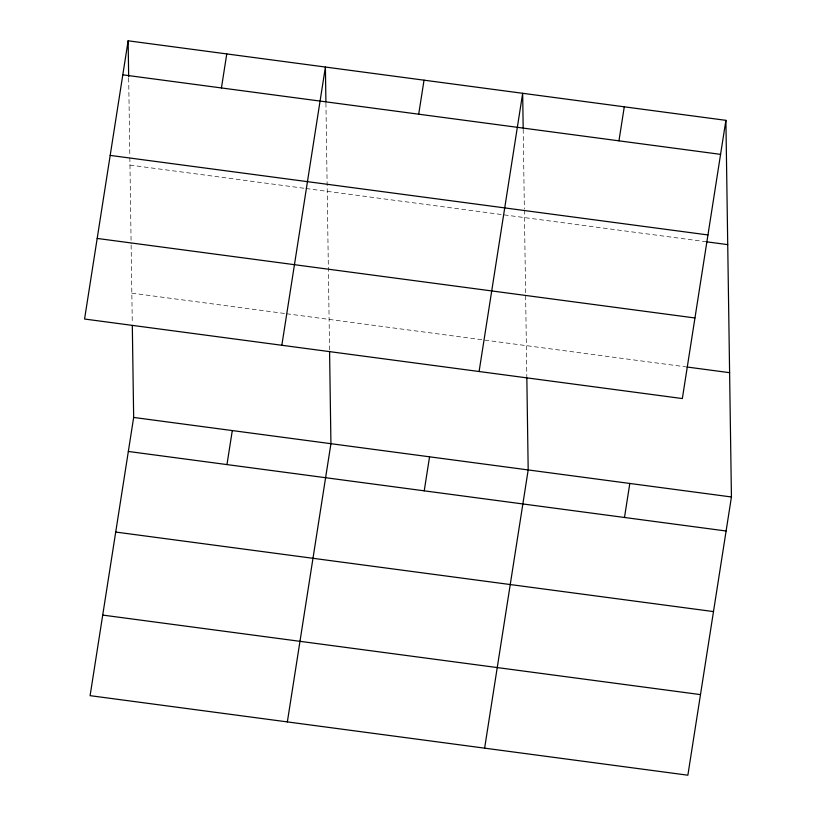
<?xml version="1.0" encoding="UTF-8"?>
<svg xmlns="http://www.w3.org/2000/svg" width="816" height="816" viewBox="0 0 816 816"><rect width="100%" height="100%" fill="white"/><g stroke="black" fill="none" stroke-linecap="round" stroke-linejoin="round"><path stroke-width="0.61" stroke-dasharray="4.08 3.06" d="M129.958 165.087L304.756 188.353M306 188.516L706.401 241.791M131.835 293.148L285.406 313.579M286.651 313.752L685.695 366.843M523.189 129.336L524.362 208.886M524.382 210.13L526.82 376.717M325.931 103.091L329.562 350.472M128.683 78.091L129.836 156.386M129.856 157.631L131.121 243.892M131.131 245.126L132.274 322.983"/><path stroke-width="1.22" d="M128.132 40.8L84.568 319.025L682.339 398.555L725.903 120.34L128.132 40.8L128.663 76.847M132.314 325.462L133.661 417.445L90.097 695.66L687.868 775.2L731.432 496.975L725.903 120.34M221.442 87.944L226.766 53.927M226.97 464.59L232.295 430.562M281.836 345.27L325.4 67.045L325.91 101.847M287.354 721.915L330.929 443.69L329.582 351.716M418.7 114.189L424.034 80.172M424.228 490.834L429.563 456.807M479.094 371.515L522.668 93.299L523.178 128.092M484.622 748.16L528.187 469.934L526.84 377.961M618.956 140.842L624.281 106.814M624.485 517.477L629.809 483.46M122.808 74.827L720.579 154.357M110.191 155.407L707.962 234.947M706.401 241.791L727.729 244.627M97.186 238.435L694.957 317.975M686.95 367.006L729.606 372.688M133.661 417.445L731.432 496.975M128.336 451.462L726.107 531.002M115.719 532.052L713.48 611.582M102.714 615.08L700.485 694.61"/></g></svg>
